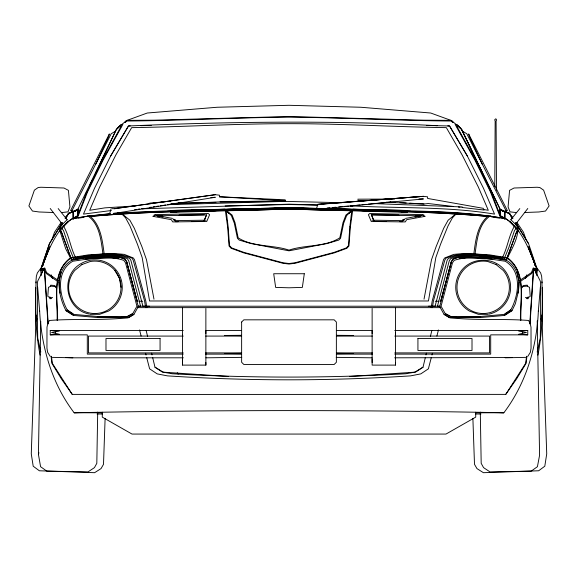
<?xml version="1.0" encoding="UTF-8"?>
<svg xmlns="http://www.w3.org/2000/svg" width="578" height="578" viewBox="0 0 578 578"><rect width="100%" height="100%" fill="white"/><g stroke="black" fill="none" stroke-linecap="round" stroke-linejoin="round"><path stroke-width="0.87" d="M36.147 281.804C34.774 306.275 35.424 331.028 40.063 355.159M205.869 362.485L205.869 365.108L182.561 365.108L182.561 357.811M182.561 307.641L182.561 365.108M205.869 353.931L205.869 308.5M372.131 358.96L372.131 365.108L395.439 365.108L395.439 332.762M372.131 353.931L372.131 308.5M395.439 334.619L395.439 307.641M431.202 307.684L432.2 301.015L443.543 259.645L444.634 258.019L453.701 254.392L461.519 253.691L473.823 253.973C475.55 240.954 477.168 225.456 487.68 216.425C421.658 210.45 355.224 211.035 289 209.164C222.754 210.891 156.306 210.428 90.262 216.403L86.96 216.215L88.383 216.295C99.792 224.69 101.15 240.954 102.963 254.031L88.788 254.797L70.53 257.788C50.915 272.303 57.807 299.664 57.128 320.291M500.476 216.179L500.476 209.742L509.536 213.347L512.903 218.448M504.767 218.426L504.767 211.541M47.945 323.521L44.448 270.988L44.694 268.17L43.661 269.305L37.823 280.872L37.397 282.693L37.397 318.969M78.066 215.89L78.081 208.853M394.76 354.119L490.7 354.119L490.7 334.857L527.75 334.857L527.757 330.457L394.76 330.457M432.38 307.684L433.413 301.015L444.843 260.049L446.028 258.12C464.864 250.086 487.724 255.714 507.246 258.149C526.963 272.448 519.824 299.838 520.453 320.291M494.768 186.535L495.158 121.055L494.667 119.776L495.816 118.772L496.581 119.856L496.09 121.134L496.502 190.205M35.634 287.598L35.865 321.216M499.977 216.172L499.984 214.864L491.726 193.312L476.164 161.349L456.714 126.105L458.282 126.38L461.728 129.79L500.165 209.243L509.066 213.347L500.541 210.016L509.536 213.549L512.426 217.863M537.937 355.159C542.561 331.021 543.168 306.275 541.853 281.804M540.603 318.969L540.603 282.693L540.177 280.872L534.339 269.305L533.306 268.17L533.552 270.988L530.055 323.521M542.135 321.216L542.366 287.598M97.704 412.128L96.815 463.325L94.438 467.631L88.044 471.872L46.811 471.149L40.576 466.692L38.43 454.373L40.756 321.303M540.603 318.854L540.285 337.986L537.193 352.045M520.872 320.291C520.193 299.664 527.085 272.303 507.47 257.788L489.212 254.797L475.037 254.031C476.85 240.954 478.208 224.69 489.617 216.295L491.04 216.215L487.738 216.403C421.694 210.428 355.246 210.905 289 209.135C222.776 211.049 156.342 210.45 90.32 216.425C100.832 225.456 102.451 240.954 104.177 253.973L116.481 253.691L124.299 254.392L133.366 258.019L134.457 259.645L145.801 301.015L146.798 307.684M60.921 230.456L60.878 232.291L59.794 230.528L60.025 226.995M522.591 333.585L522.642 331.823M36.118 315.003L31.27 453.853L33.199 466.208L39.355 470.774L94.59 472.703L101.056 468.577L103.505 464.315L105.109 418.458M63.898 225.673L63.84 226.684C69.439 236.337 70.48 248.041 75.812 257.925C93.455 256.04 112.761 251.127 129.71 258.453L130.888 260.375L142.932 306.239L149.507 306.224M529.766 323.969L533.328 270.583L531.767 273.473L519.058 282.389L517.946 293.241L515.352 303.732L512.014 310.632L504.804 315.407L480.224 317.582L449.763 317.662L444.049 314.36L439.504 306.224M538.342 311.145L540.365 287.107L540.762 288.241M35.836 282.924L36.363 276.262L37.339 272.939L43.075 265.266M535.871 272.961L536.117 270.273L536.825 270.273L535.38 270.273M536.803 275.612L537.294 270.273L535.654 264.637M517.946 293.241C520.727 281.19 517.83 266.704 506.321 260.252L492.673 257.925L466.229 256.581L458.282 257.333L453.13 259.247L451.353 261.856L440.689 301.246L451.353 261.856M536.117 270.273L535.835 272.924L536.117 270.273L534.715 270.251L534.115 268.878L536.608 268.849L534.412 268.821M538.356 310.957C536.861 347.306 525.915 383.517 503.872 412.75L475.716 412.808M77.625 216.15L78.297 210.349M526.919 356.359L526.074 363.396L516.544 378.98L505.757 394.384L110.391 394.449L72.243 394.384L61.456 378.98L51.926 363.396L51.081 356.359M526.544 356.258L525.669 363.316L505.757 394.384M525.388 297.569L527.974 297.749L528.097 296.868M517.642 229.04L518.004 226.59L515.793 223.043M528.314 297.265L528.097 298.725L526.32 298.588M77.633 215.739C56.919 225.391 49.144 249.335 40.966 268.77L40.706 270.273L42.346 264.637L40.706 270.273L41.204 275.612M352.775 209.727L350.333 227.154L348.946 245.99L346.894 248.265L334.38 252.832L295.365 263.221L289 264.052L282.635 263.221L243.62 252.832L231.106 248.265L229.054 245.99L227.667 227.154L225.225 209.727M40.706 270.273L40.966 268.77M424.021 299.158L431.499 259.76L436.173 246.495L443.694 228.252L448.116 220.232L456.988 213.029L452.444 217.812L448.051 225.868L440.566 244.205L435.812 257.615L428.442 300.979L149.558 300.979L142.188 257.615L137.434 244.205L129.949 225.868L125.556 217.812L121.012 213.029L129.884 220.232L134.306 228.252L141.827 246.495L146.501 259.76L153.979 299.158M170.821 210.58L170.445 212.386L289 209.048L407.555 212.386L407.179 210.58M126.647 261.856L137.232 301.246L126.647 261.856L124.87 259.247L119.718 257.333L111.698 256.581L85.327 257.925L71.679 260.252C54.144 270.728 57.778 295.177 65.986 310.632L73.196 315.407L97.776 317.582L128.237 317.662L133.952 314.36L138.496 306.224M517.975 227.002C518.408 238.859 511.198 249.884 506.321 260.252L516.609 231.836M518.206 230.528L517.122 232.291L517.079 230.456M521.941 287.765L522.107 287.006L523.379 286.435L527.187 286.139L529.549 287.367L530.214 296.362L527.974 297.749M60.979 272.368L59.035 281.009L46.594 272.599L44.752 268.069L41.392 268.849L43.588 268.821M152.657 357.558L154.976 367.189L162.274 372.008L172.085 373.749C249.934 378.193 328.066 378.193 405.915 373.749L415.726 372.008L423.024 367.189L425.343 357.558M425.972 354.928L426.391 353.172M430.393 336.533L431.867 330.406M50.394 286.63L50.77 285.164L54.7 285.51L56.276 287.425M431.296 357.601L428.385 368.829L420.798 373.887L410.597 375.866C329.655 381.126 248.345 381.126 167.403 375.866L157.202 373.887L149.615 368.829L146.704 357.601M431.968 355.015L432.416 353.281M436.889 336.013L438.456 329.966M402.635 220.984L403.039 219.561L404.745 219.214M316.701 208.116L317.857 204.236L423.443 196.339L427.59 196.831L427.59 198.442L483.598 208.398M109.726 213.325L111.121 208.672M38.43 454.373L38.943 452.726M526.666 275.056L525.575 278.256L526.753 275.164M61.239 224.914L61.803 223.274M47.396 251.741L42.432 265.974L49.766 246.792L49.159 246.792L48.566 248.367M42.794 264.941L48.769 247.825M52.266 238.606L54.527 232.233L61.073 222.487M37.238 288.241L37.635 287.107L39.658 311.145M49.506 247.442L42.758 265.324M65.979 218.665L68.58 213.224L72.98 211.62L73.038 219.293L72.965 218.542L88.066 216.194L110.492 213.853M204.085 220.659L206.57 214.9L157.967 215.782M60.025 227.002L61.73 222.826M43.09 270.677L43.661 269.305M204.164 220.521L206.57 214.9M521.724 287.425L523.3 285.51L527.23 285.164L527.606 286.63M42.62 270.273L41.175 270.273L43.285 270.251L43.877 268.878L41.392 268.849M95.377 173.653L116.633 128.699L126.033 121.019C180.365 120.686 234.654 117.529 289 117.189C343.346 117.529 397.635 120.686 451.967 121.019L461.367 128.699L482.623 173.653M95.789 164.145L108.671 136.401L109.35 133.944L70.581 210.659L72.178 210.334M85.342 194.844L86.505 192.402M89.59 185.878L92.292 180.17M510.8 309.909C518.943 294.975 522.295 271.313 505.237 261.227C488.576 258.973 470.543 254.927 454.185 260.36L452.48 262.809L441.057 306.224L445.226 313.594L450.45 316.585L457.465 317.214L480.174 316.527L503.922 314.41L510.8 309.909L504.363 314.909L512.014 310.632M437.25 125.693C334.351 120.383 231.337 121.517 128.439 125.975L110.723 155.879L94.597 188.11L83.47 214.113L111.337 210.508M71.99 210.674L111.207 133.728L115.448 131.264M62.641 223.498L61.846 225.001L61.998 228.65L63.508 230.6L69.165 247.55L73.796 258.872C91.252 256.769 110.319 252.044 127.276 258.619L128.771 260.895L140.555 306.246L138.185 306.253L126.647 261.415L124.841 258.785C107.804 253.019 88.961 257.513 71.585 259.789L61.232 231.373L59.866 230.022L60.488 230.073M65.408 218.246L66.203 216.743L65.307 218.101M110.723 155.879L128.511 125.968L130.26 125.932M67.2 309.909L74.078 314.41L97.827 316.527L120.535 317.214L127.543 316.585L132.774 313.594L136.943 306.224L125.52 262.809L123.815 260.36C107.457 254.927 89.424 258.973 72.763 261.227C55.705 271.313 59.057 294.975 67.2 309.909L73.637 314.909L65.986 310.632M62.207 223.043L59.996 226.59L60.358 229.04M527.822 356.33L530.344 352.363L531.052 348.209L531.016 327.285L530.163 323.189L528.53 320.465C502.203 318.485 475.694 320.761 449.388 317.633L444.049 314.36M62.207 222.819L49.462 243.576L42.916 262.947L49.462 243.649L62.207 222.891M65.097 218.448L68.464 213.347L77.459 209.706L77.524 216.179M65.581 217.863L68.464 213.549L77.459 210.016L68.934 213.347L77.835 209.243L116.272 129.79L119.718 126.38L121.286 126.105L101.836 161.349L86.274 193.312L78.016 214.864L78.023 216.172M125.108 122.269L126.033 121.019L124.899 122.399M59.187 231.308L67.821 221.728L72.12 218.715M514.138 226.15L509.471 221.439M527.779 208.506L515.533 224.343L510.844 219.727M510.779 219.806L519.803 208.593M125.368 122.442L127.059 120.368L147.267 113.021L217.133 107.255L289 105.297L360.867 107.255L430.733 113.021L450.941 120.368L452.61 122.261M125.39 122.261L127.059 120.368L154.066 120.188L289 116.51L423.934 120.188L450.941 120.368L452.632 122.442M67.156 219.727L62.467 224.343L50.221 208.506M121.264 124.624L117.616 128.005L121.264 124.624L122.868 124.393L103.202 159.933L87.56 191.889L78.348 215.543L74.627 218.325L88.961 215.97L110.08 213.658M349.235 213.13L350.485 212.061M352.089 210.255L345.933 215.045L342.992 222.646L339.842 237.825C325.327 247.196 305.068 244.66 289 250.122C272.932 244.667 252.673 247.196 238.158 237.825L235.008 222.646L232.067 215.045L225.911 210.255M349.257 212.856L350.658 211.801M73.233 218.946L77.524 215.926M133.952 314.36L128.612 317.633C102.306 320.761 75.797 318.485 49.47 320.465L47.837 323.189L46.984 327.285L46.948 348.209L47.656 352.363L50.178 356.33M423.024 367.189L414.809 372.167L349.842 376.466M132.774 313.594L126.763 316.65L97.798 317.055L128.237 317.662M74.75 211.367L78.398 209.518M154.326 215.775L152.83 216.331L171.319 219.669L172.743 221.923L206.765 221.461L209.597 214.713L208.297 213.542L154.911 214.619M171.861 210.493L289 207.834L406.139 210.493M414.99 217.118L416.695 216.764M418.4 216.418L420.112 216.071M405.489 218.412L423.985 215.074M403.039 219.561L404.795 219.243M522.057 286.652L523.379 286.435M115 213.325L215.298 197.279L210.804 197.676M134.544 209.756L136.321 209.482M138.099 209.207L139.869 208.933M141.646 208.658L143.423 208.383M149.63 207.423L151.407 207.155M153.184 206.881L154.955 206.606M156.732 206.332L158.509 206.057M160.279 205.782L162.057 205.508M163.834 205.233L165.604 204.959M180.69 202.625L167.382 204.684L283.639 201.433M78.507 218.144L83.788 217.342M114.451 208.672L215.298 194.692L219.452 195.183L219.452 196.787L285.481 200.711L285.705 201.469L220.052 201.881L170.85 204.005M114.307 208.672L215.298 194.692M386.198 202.184L424.042 204.02L428.19 203.528L453.036 206.425M113.62 213.296L115.383 213.116M117.153 212.935L171.131 210.724M459.142 258.554L466.497 257.817L492.196 259.002M113.18 213.585L114.971 213.412M116.756 213.231L163.01 211.404M106.959 214.691L108.743 214.517M321.65 208.889L423.443 198.926L418.949 198.948M327.105 208.044L329.778 207.791M332.458 207.538L336.028 207.199M338.701 206.946L342.27 206.613M344.055 206.44L348.512 206.021M350.297 205.847L353.866 205.515M356.539 205.262L360.108 204.923M361.893 204.756L366.351 204.33M368.135 204.164L390.439 202.054M458.282 257.333L466.301 256.581M517.512 230.073L518.134 230.022L516.768 231.373L506.415 259.789C489.039 257.513 470.196 253.019 453.159 258.785L451.353 261.415L439.807 306.253L437.445 306.246L449.229 260.895L450.724 258.619C467.674 252.044 486.748 256.769 504.204 258.872L508.835 247.55L514.492 230.6L516.002 228.65L516.154 225.001L515.359 223.498M149.644 203.116L165.828 201.679M168.53 201.433L170.329 201.274M51.68 298.588L49.903 298.725L49.686 297.265M320.898 204.236L423.443 196.339L318.904 204.236M61.427 212.603L67.994 211.859L69.924 206.924L68.421 190.364L63.977 188.009L40.922 187.25L38.191 187.518L34.377 190.169L28.9 205.927L32.455 211.042L39.087 211.974L53.321 212.516M55.943 286.652L50.813 286.139L48.451 287.367L47.786 296.362L50.026 297.749L52.612 297.569M50.25 334.857L59.303 334.243L51.601 332.473L59.303 331.071L50.243 330.457L50.25 334.857L87.3 334.857L87.3 354.119L183.24 354.119M527.757 330.457L518.697 331.071L526.399 332.473L518.697 334.243L527.75 334.857M157.035 215.897L162.483 215.565M406.139 211.88L401.327 211.844M85.327 257.925L111.771 256.581L119.718 257.333M85.804 259.002L111.503 257.817L118.858 258.554M394.644 357.811L512.151 357.507M142.275 208.817L289 204.171L317.777 204.966M179.657 211.627L172.519 211.916L172.157 210.428L224.987 209.193M186.795 211.338L193.045 211.086M196.614 210.941L199.287 210.833M202.856 210.688L209.106 210.435M214.46 210.219L225.167 209.778M136.17 205.862L104.986 207.856L89.706 210.276L99.712 186.969L115.961 154.767L131.668 127.637C184.122 126.885 236.518 123.613 289 123.685C341.482 123.613 393.878 126.885 446.332 127.637L462.039 154.767L478.288 186.969L488.294 210.276L483.201 209.467M39.644 310.957C41.414 347.277 51.912 383.532 74.129 412.75C217.321 409.903 360.665 409.86 503.85 412.764L497.015 412.504M524.68 212.516L538.913 211.974L545.545 211.042L549.1 205.927L543.623 190.169L539.809 187.518L537.078 187.25L514.023 188.009L509.579 190.364L508.076 206.924L510.006 211.859L516.573 212.603M167.454 211.252L171.009 211.129M131.033 213L133.699 212.906M147.917 212.415L149.688 212.35M80.985 412.504L74.129 412.75L102.284 412.808L102.284 417.121L132.001 434.064L445.999 434.064L475.716 417.121L475.716 412.222M256.675 208.933L258.474 208.875M273.734 208.376L282.714 208.087L269.254 208.376M176.673 211.844L171.861 211.88M186.564 211.555L196.462 211.259M204.561 211.028L216.259 210.681M221.656 210.522L226.15 210.392M285.424 201.382L341.728 202.712M258.467 208.434L216.324 209.532M261.162 208.362L289 207.618L316.838 208.362M536.608 268.849L533.248 268.069L531.406 272.599L518.965 281.009L517.021 272.368M241.77 357.363L205.891 357.811M525.59 357.363L505.165 357.811M235.152 209.229L223.476 209.518M246.82 208.94L258.489 208.644M191.34 210.11L194.909 210.024M235.044 209.525L254.826 209.077M260.223 208.954L289 208.297L317.777 208.954M140.75 125.693L151.234 125.462M225.153 205.927L289 204.511L317.777 205.147M449.763 317.662L480.195 317.055L451.237 316.65L445.226 313.594M220.052 201.881L285.481 200.711M149.76 203.521L151.544 203.485M178.364 203.023L215.897 202.372M173.913 220.644L205.949 220.182M41.847 270.273L43.285 270.251M227.364 209.359L255.057 208.969M256.842 208.94L285.424 208.542M179.093 215.117L204.215 214.785M175.567 221.692L178.212 221.663M191.463 221.49L203.817 221.331M241.539 335.305L224.524 335.464L241.539 335.63M336.461 335.63L353.476 335.464L336.461 335.305M241.539 353.346L224.524 353.505L241.539 353.664M336.461 353.664L353.476 353.505L336.461 353.346M357.782 199.186L394.658 199.042M112.096 208.672L115.441 208.672M48.913 247.442L49.542 247.442M528.458 247.442L529.087 247.442M138.995 301.246L142.694 301.246M435.306 301.246L439.005 301.246M90.052 314.338L99.589 314.338L108.541 311.08A27.441 27.441 0 0 0 118.584 273.589A27.441 27.441 0 0 0 81.101 263.546C59.845 275.388 65.198 309.664 89.243 314.042M487.948 314.338L478.411 314.338L469.459 311.08A27.441 27.441 0 0 1 462.162 269.673C472.761 257.051 493.598 257.051 504.204 269.673A27.441 27.441 0 0 1 488.786 314.179M50.243 330.457L183.24 330.457M205.681 330.457L241.539 330.457M336.461 330.457L372.319 330.457M183.24 336.078L88.456 336.078L88.456 352.898L183.24 352.898M205.681 336.078L241.539 336.078M336.461 336.078L372.319 336.078M394.76 336.078L489.544 336.078L489.544 352.898L394.76 352.898M205.681 352.898L241.539 352.898M336.461 352.898L372.319 352.898M205.681 354.119L241.539 354.119M336.461 354.119L372.319 354.119M52.41 357.363L72.835 357.811L183.356 357.811M372.109 357.811L336.23 357.363M97.053 413.993L102.284 413.993L102.284 412.222M475.716 413.993L480.947 413.993M428.493 306.224L435.068 306.239L447.112 260.375L448.29 258.453C465.239 251.127 484.545 256.04 502.188 257.925C507.52 248.041 508.561 236.337 514.16 226.684L514.102 225.673M371.098 214.749L398.907 215.117M374.183 221.331L386.538 221.49M399.788 221.663L402.433 221.692M292.576 208.542L321.158 208.94M322.943 208.969L350.636 209.359M373.836 220.521L371.43 214.9L420.033 215.782M372.051 220.182L404.087 220.644M426.766 125.462L449.561 125.975L467.277 155.879L483.403 188.11L494.53 214.113C447.755 206.353 400.048 208.485 352.847 205.927L350.152 205.855M350.152 205.869L352.847 205.927M447.74 125.932L449.489 125.968L467.277 155.879M353.014 209.193L405.843 210.428L405.481 211.916L398.343 211.627M361.676 209.532L319.533 208.434M383.091 210.024L386.66 210.11M354.524 209.518L342.848 209.229M323.174 209.077L342.956 209.525M308.746 208.376L295.286 208.037L304.266 208.376M326.693 208.824L331.18 208.94M373.966 203.586L462.313 206.946M351.85 210.392L356.344 210.522M361.741 210.681L373.439 211.028M381.538 211.259L391.436 211.555M406.991 211.129L410.546 211.252M414.99 211.404C445.111 211.989 475.297 213.405 505.035 218.542L504.962 219.293L505.02 211.62L509.42 213.224L512.021 218.665M428.312 212.35L430.083 212.415M444.301 212.906L446.967 213M406.869 210.724C439.128 211.649 471.547 212.451 503.373 218.325L499.652 215.543L490.44 191.889L474.798 159.933L455.132 124.393L456.736 124.624L460.377 127.991L456.736 124.624M352.833 209.778L363.54 210.219M368.894 210.435L375.144 210.688M378.713 210.833L381.386 210.941M384.955 211.086L391.205 211.338M65.849 357.507L72.835 357.811M219.452 196.787L285.221 199.822M363.678 201.086L358.266 200.826L358.057 200.111M423.089 214.619L369.703 213.542L368.403 214.713L371.235 221.461L405.257 221.923L406.681 219.669L425.17 216.331L423.674 215.775M390.157 202.011L395.511 202.329M399.969 202.596L406.211 202.965M409.773 203.174L424.042 204.02M415.517 215.565L420.965 215.897M228.158 376.466L163.191 372.167L154.976 367.189M463 213.896L465.68 214.163M469.257 214.517L471.041 214.691M113.852 213.578L115.441 213.744M458.354 207.047L460.131 207.249M461.901 207.459L484.082 210.038M491.575 216.938L499.493 218.144M154.015 215.074L172.511 218.412M173.205 219.243L174.961 219.561L175.365 220.984M157.888 216.071L159.6 216.418M161.305 216.764L163.01 217.118M173.256 219.214L174.961 219.561M505.822 210.334L507.419 210.659L468.65 133.944L469.329 136.401L482.211 164.145M54.621 286.435L55.893 287.006L56.059 287.765M462.552 131.264L466.793 133.728L506.01 210.674M499.602 209.518L503.25 211.367M500.367 215.739C521.074 225.384 528.841 249.328 537.034 268.741L537.294 270.273L537.078 268.849M505.88 218.701L510.179 221.728L518.813 231.308M500.476 215.926L504.767 218.946M227.342 211.801L228.744 212.856M227.515 212.061L228.765 213.13M453.101 122.399L451.967 121.019L452.899 122.269M58.197 208.593L67.221 219.806M68.529 221.439L63.862 226.15M534.925 265.266L540.661 272.939L541.637 276.262L542.164 282.924M516.927 222.487L523.473 232.233L525.734 238.606M515.793 222.891L528.538 243.649M515.793 222.819L528.538 243.576L535.084 262.968M512.693 218.101L511.805 216.743L512.592 218.246M72.243 394.384L52.331 363.316L51.456 356.258M114.892 270.468L119.444 278.35L121.019 287.317M461.728 129.79L499.919 208.853L499.934 215.89M485.708 180.17L488.41 185.878M491.495 192.402L492.658 194.844M371.43 214.9L373.915 220.659M534.339 269.305L534.91 270.677M516.27 222.826L517.975 226.995M528.538 247.789L537.294 270.273M51.247 275.164L52.425 278.256L51.334 275.056M528.624 247.818L535.568 265.974L529.231 247.825M529.434 248.367L528.841 246.792L528.249 246.792L535.315 265.324L530.604 251.741M516.197 223.274L516.761 224.914M61.391 231.836L71.679 260.252L65.711 248.757L59.794 230.528M139.544 329.966L141.111 336.013M145.584 353.281L146.032 355.015M146.133 330.406L147.607 336.533M151.609 353.172L152.028 354.928M40.807 352.045L37.715 337.986L37.397 318.854M49.903 296.868L50.026 297.749M499.703 210.349L500.375 216.15M41.898 270.273L42.136 272.961M60.054 293.241L58.942 282.389L46.233 273.473L44.672 270.583L48.234 323.969M541.882 315.003L546.73 453.853L544.801 466.208L538.645 470.774L483.41 472.703L476.944 468.577L474.495 464.315L472.891 418.458M57.547 320.291C58.176 299.838 51.037 272.448 70.754 258.149C90.276 255.714 113.129 250.086 131.972 258.12L133.157 260.049L144.587 301.015L145.62 307.684M55.358 331.823L55.409 333.585M537.237 320.848L539.585 455.254L537.424 466.692L531.189 471.149L489.956 471.872L483.562 467.631L481.185 463.325L480.296 412.128M395.439 362.485L395.439 365.108M372.131 331.021L372.131 333.636M372.131 353.274L372.131 362.485M205.869 331.021L205.869 333.636M205.869 353.274L205.869 365.108M182.561 334.619L182.561 336.403M73.233 211.541L73.233 218.426M177.265 372.702A15.873 15.873 0 0 1 178.168 374.089M241.633 322.025L241.633 362.276L243.829 364.472L334.171 364.472L336.367 362.276L336.367 322.025L334.171 319.829L243.829 319.829L241.633 322.025M417.93 338.52L417.93 350.456L472.009 350.456L472.016 338.52L417.93 338.52M349.863 226.771L348.476 245.614L346.453 247.875L334.048 252.413L295.091 262.744L289 263.532L282.909 262.744L243.952 252.413L231.547 247.875L229.524 245.614L228.137 226.771L226.229 210.717L231.381 215.601L234.314 223.144L237.457 238.324L239.249 240.094L250.794 243.504L289 250.823L327.206 243.504L338.751 240.094L340.543 238.324L343.686 223.144L346.619 215.601L351.771 210.717L349.863 226.771M304.303 273.734L302.345 287.403L289 287.793L275.655 287.403L273.697 273.734L304.303 273.734M138.308 306.224L137.716 307.641L440.284 307.641L439.692 306.224L138.308 306.224M81.939 264.558L74.75 270.468A26.205 26.205 0 0 0 84.439 311.376A26.205 26.205 0 0 0 120.845 290.358A26.205 26.205 0 0 0 90.269 261.509L81.939 264.558M160.07 338.52L105.984 338.52L105.991 350.456L160.07 350.456L160.07 338.52M496.061 264.558L487.731 261.509A26.205 26.205 0 0 0 457.155 290.358A26.205 26.205 0 0 0 493.561 311.376A26.205 26.205 0 0 0 503.25 270.468L496.061 264.558"/></g></svg>
